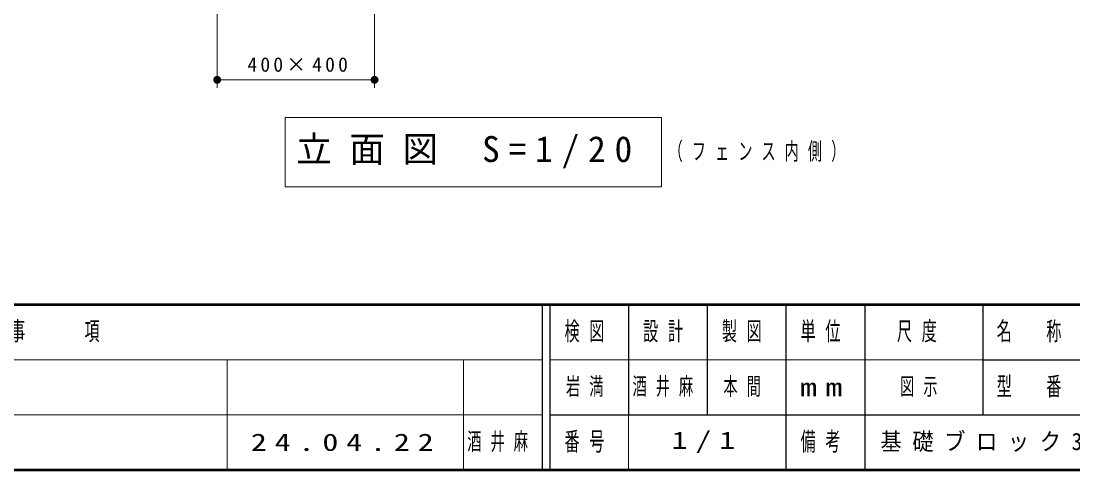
# Model space of a CAD drawing. Units: millimetres on the paper, scale 1:20. Extents: x -385 to 0, y 0 to 267.
# Drawn here: x -309.7 to -176, y 0 to 57 of the extents above; entities that cross this region are included whole.
import ezdxf

# ---------------------------------------------------------------- set-up
doc = ezdxf.new("R2010")
doc.units = ezdxf.units.MM
doc.layers.add('LY_1', color=7, linetype='Continuous', lineweight=13)
doc.styles.add('ＭＳ ゴシック', font='')
doc.styles.get('ＭＳ ゴシック').set_extended_font_data('MS Gothic')

# ---------------------------------------------------------------- blocks, each defined once
blk = doc.blocks.new('filled_dot')
at = {"color": 0, "linetype": 'Continuous', "lineweight": -2, "const_width": 1.25}
blk.add_lwpolyline([(-0.625, 0, 1), (0.625, 0, 1)], format="xyb", close=True, dxfattribs=at)

msp = doc.modelspace()

# ---------------------------------------------------------------- linework, layer by layer
at = {"layer": 'LY_1'}
for p, q in [((-284.78, 68.535), (-284.78, 48.535)), ((-264.78, 68.535), (-264.78, 48.535)), ((-264.78, 49.535), (-284.78, 49.535)), ((-276.133, 44.74), (-276.133, 35.94)), ((-228.333, 44.74), (-276.133, 44.74)), ((-228.333, 35.94), (-228.333, 44.74)), ((-276.133, 35.94), (-228.333, 35.94)), ((-385, 14), (-243.5, 14)), ((-283.5, 14), (-283.5, 0)), ((-253.5, 14), (-253.5, 0)), ((-242.5, 14), (-187.5, 14)), ((-385, 7), (-243.5, 7)), ((-232.5, 7), (-232.5, 0))]:
    msp.add_line(p, q, dxfattribs=at)
at = {"layer": 'LY_1', "lineweight": 50}
for p, q in [((-385, 21), (0, 21)), ((-385, 0), (0, 0))]:
    msp.add_line(p, q, dxfattribs=at)
at = {"layer": 'LY_1', "lineweight": 25}
for p, q in [((-243.5, 21), (-243.5, 0)), ((-242.5, 21), (-242.5, 0)), ((-232.5, 21), (-232.5, 7)), ((-222.5, 21), (-222.5, 7)), ((-212.5, 21), (-212.5, 0)), ((-202.5, 21), (-202.5, 7)), ((-187.5, 21), (-187.5, 7)), ((-187.5, 14), (-70, 14)), ((-242.5, 7), (0, 7)), ((-202.5, 7), (-202.5, 0))]:
    msp.add_line(p, q, dxfattribs=at)

# ---------------------------------------------------------------- block references
at = {"layer": 'LY_1', "xscale": 0.4, "yscale": 0.4}
msp.add_blockref('filled_dot', (-284.78, 49.535), dxfattribs=at)
at = {"layer": 'LY_1', "xscale": 0.4, "yscale": 0.4, "rotation": 180}
msp.add_blockref('filled_dot', (-264.78, 49.535), dxfattribs=at)

# ---------------------------------------------------------------- texts
at = {"layer": 'LY_1', "style": 'ＭＳ ゴシック'}
for s, insert, char_height, attachment_point in [('\\T1.32;400×400', (-274.36, 50.535), 1.833, 8), ('\\T1.5;立面図\\~S=1/20', (-274.733, 40.34), 3.299, 4), ('\\T1.64;\\W0.6;（フェンス内側）', (-227.423, 40.34), 2.199, 4), ('\\T1.64;\\W0.6;改\u3000\u3000訂\u3000\u3000事\u3000\u3000項', (-314.25, 17.5), 2.346, 5), ('\\T1.64;\\W0.6;検図', (-237.5, 17.5), 2.346, 5), ('\\T1.64;\\W0.6;設計', (-227.5, 17.5), 2.346, 5), ('\\T1.64;\\W0.6;製図', (-217.5, 17.5), 2.346, 5), ('\\T1.64;\\W0.6;単位', (-207.5, 17.5), 2.346, 5), ('\\T1.64;\\W0.6;尺度', (-195.25, 17.5), 2.346, 5), ('\\T1.64;\\W0.6;名\u3000称', (-181, 17.5), 2.346, 5), ('\\T1.64;\\W0.6;岩満', (-237.5, 10.5), 2.199, 5), ('\\T1.64;\\W0.6;酒井麻', (-232, 10.5), 2.199, 4), ('\\T1.64;\\W0.6;本間', (-217.5, 10.5), 2.199, 5), ('\\T1.64;\\W0.6;型\u3000番', (-181, 10.5), 2.346, 5), ('\\T1.5;\\W1.35;mm', (-207.5, 10.5), 2.346, 5), ('\\T1.64;\\W0.6;図示', (-198, 10.5), 2.199, 4), ('\\T1.5;\\W1.35;24.04.22', (-280.5, 3.5), 2.199, 4), ('\\T1.64;\\W0.6;酒井麻', (-253, 3.5), 2.199, 4), ('\\T1.64;\\W0.6;番号', (-237.5, 3.5), 2.346, 5), ('\\T1.5;\\W1.35;1/1', (-222.5, 3.5), 2.199, 5), ('\\T1.64;\\W0.6;備考', (-207.5, 3.5), 2.346, 5), ('\\T1.5;\\W0.9;基礎ブロック300×300×300', (-200.5, 3.5), 2.199, 4)]:
    msp.add_mtext(s, dxfattribs=dict(at, insert=insert, char_height=char_height, attachment_point=attachment_point))

doc.saveas('drawing.dxf')
